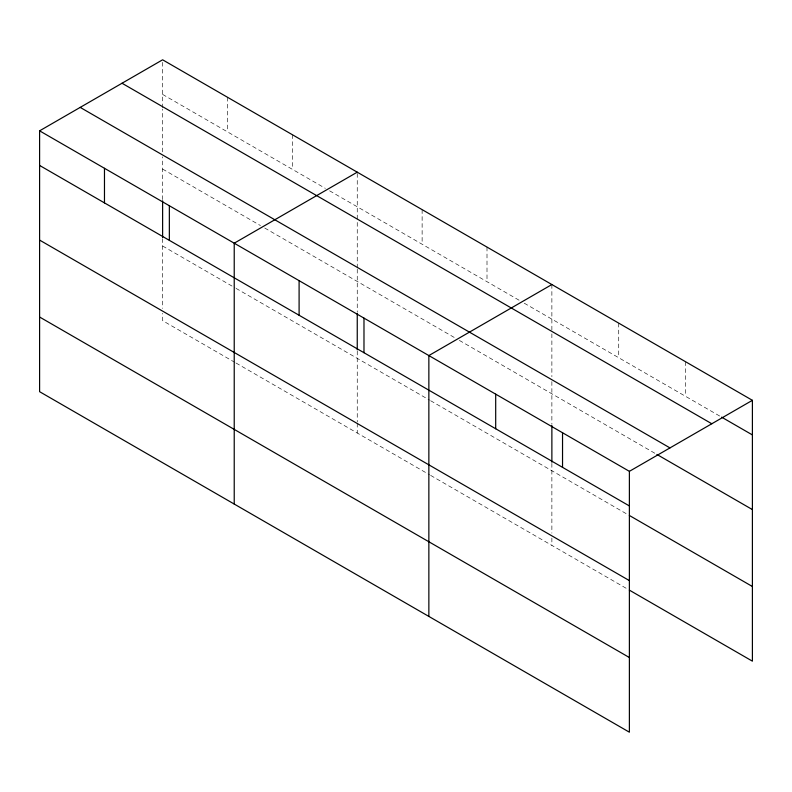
<?xml version="1.0" encoding="UTF-8"?>
<svg xmlns="http://www.w3.org/2000/svg" width="792" height="792" viewBox="0 0 792 792"><rect width="100%" height="100%" fill="white"/><g stroke="black" fill="none" stroke-linecap="round" stroke-linejoin="round"><path stroke-width="0.59" stroke-dasharray="3.96 2.97" d="M162.617 199.604L162.617 156.836M162.617 151.935L162.617 109.098M162.617 107.88L162.617 59.806M357.251 269.201L357.251 311.969M357.251 267.973L357.251 220.245M357.251 219.018L357.251 172.181M162.617 94.416L325.344 188.357M329.591 190.813L519.968 300.722M524.225 303.178L720.572 416.543M162.617 169.072L260.469 225.562M264.716 228.017L455.093 337.937M459.35 340.392L655.855 453.836M162.617 245.995L234.937 287.753M236.006 288.367L429.571 400.118M430.63 400.732L627.205 514.226M234.937 362.409L162.617 320.661L162.617 313.315M236.006 363.023L429.571 474.784M430.63 475.398L627.205 588.882M685.555 361.726L685.555 396.327M618.72 323.136L618.72 357.737M551.875 284.546L551.875 332.61M551.875 333.838L551.875 376.675M551.875 381.566L551.875 424.334M551.875 463.409L551.875 533.155M551.875 538.045L551.875 545.391M487.001 247.084L487.001 281.695M422.126 209.632L422.126 244.233M357.251 351.034L357.251 422.007M357.251 423.235L357.251 433.026M292.367 134.719L292.367 169.32M227.492 97.267L227.492 131.868M162.617 238.669L162.617 308.415"/><path stroke-width="1.19" d="M39.6 130.838L629.383 471.339L629.383 732.194L39.6 391.684L39.6 130.838L162.617 59.806L752.4 400.316L752.4 661.162L629.323 590.109M357.251 172.181L234.224 243.203L234.224 504.049M551.875 284.546L428.858 355.568L428.858 616.414M629.383 471.339L752.4 400.316M721.631 417.156L752.4 434.917M122.027 83.249L711.8 423.75M80.2 107.395L669.973 447.906M656.914 454.45L752.4 509.583M39.6 165.439L629.383 505.94M629.323 515.443L752.4 586.506M39.6 240.095L629.383 580.605M39.6 317.018L629.383 657.528M562.538 432.749L562.538 467.349M551.875 425.552L551.875 462.182M495.693 394.159L495.693 428.759M363.983 318.117L363.983 352.717M357.251 313.187L357.251 349.817M299.099 280.655L299.099 315.256M169.349 205.742L169.349 240.352M162.617 200.821L162.617 237.451M104.475 168.29L104.475 202.891"/></g></svg>
